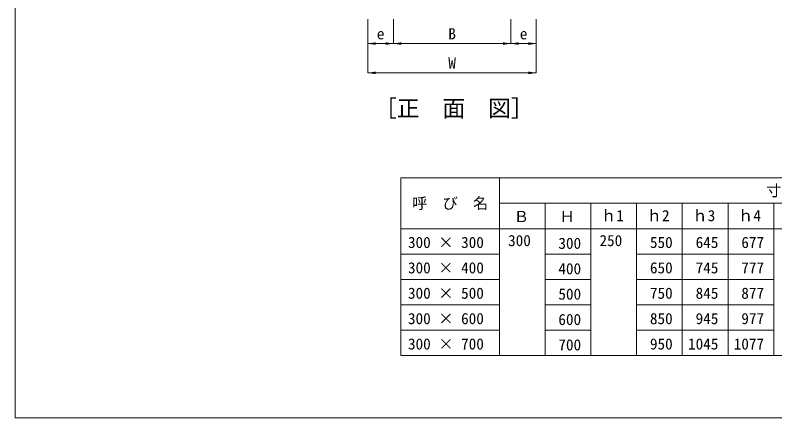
# Model space of a CAD drawing. Units: millimetres at full size; details may follow other scales. Extents: x 5964 to 125098, y -10801 to 28073.
# Drawn here: x 17762 to 19701, y 6990 to 8018 of the extents above; entities that cross this region are included whole.
import ezdxf
from ezdxf.enums import TextEntityAlignment as Align

# ---------------------------------------------------------------- set-up
doc = ezdxf.new("R2010")
doc.units = ezdxf.units.MM
doc.header["$LTSCALE"] = 19
for name, color, linetype, lineweight in [('0_2', 7, 'Continuous', 20), ('寸法線', 7, 'Continuous', 9), ('枠', 5, 'Continuous', 5)]:
    doc.layers.add(name, color=color, linetype=linetype, lineweight=lineweight)
doc.styles.add('ＭＳ ゴシック', font='')
doc.styles.get('ＭＳ ゴシック').set_extended_font_data('MS Gothic')

# ---------------------------------------------------------------- blocks, each defined once
blk = doc.blocks.new('filled_arrow')
at = {"color": 0, "linetype": 'Continuous', "lineweight": -2}
blk.add_solid([(7.5, 1.25), (0, 0), (7.5, -1.25)], dxfattribs=at)

msp = doc.modelspace()

# ---------------------------------------------------------------- linework, layer by layer
at = {"layer": '0_2'}
for p, q in [((21389.29, 7602.44), (18745.73, 7602.44)), ((18745.73, 7602.44), (18745.73, 7148.84)), ((18998.18, 7602.44), (18998.18, 7148.84)), ((18998.18, 7537.64), (21389.29, 7537.64)), ((19114.82, 7537.64), (19114.82, 7148.84)), ((19231.46, 7537.64), (19231.46, 7148.84)), ((19348.1, 7537.64), (19348.1, 7148.84)), ((19464.74, 7537.64), (19464.74, 7148.84)), ((19581.38, 7537.64), (19581.38, 7148.84)), ((19698.02, 7537.64), (19698.02, 7148.84)), ((21389.29, 7472.84), (18745.73, 7472.84)), ((18998.18, 7408.04), (18745.73, 7408.04)), ((19114.82, 7408.04), (19231.46, 7408.04)), ((19348.1, 7408.04), (19698.02, 7408.04)), ((18998.18, 7343.24), (18745.73, 7343.24)), ((19114.82, 7343.24), (19231.46, 7343.24)), ((19348.1, 7343.24), (19698.02, 7343.24)), ((18998.18, 7278.44), (18745.73, 7278.44)), ((19114.82, 7278.44), (19231.46, 7278.44)), ((19348.1, 7278.44), (19698.02, 7278.44)), ((18998.18, 7213.64), (18745.73, 7213.64)), ((19114.82, 7213.64), (19231.46, 7213.64)), ((19348.1, 7213.64), (19698.02, 7213.64)), ((21389.29, 7148.84), (18745.73, 7148.84))]:
    msp.add_line(p, q, dxfattribs=at)
at = {"layer": '寸法線'}
for p, q in [((18662.03, 8007.7), (18662.03, 7945.24)), ((18662.03, 8007.7), (18662.03, 7870.51)), ((18727.03, 8007.7), (18727.03, 7945.24)), ((18727.03, 8007.7), (18727.03, 7945.24)), ((19027.03, 8007.7), (19027.03, 7945.24)), ((19027.03, 8007.7), (19027.03, 7945.24)), ((19092.03, 8007.7), (19092.03, 7945.24)), ((19092.03, 8007.7), (19092.03, 7870.51)), ((18662.03, 7945.24), (18727.03, 7945.24)), ((18727.03, 7945.24), (19027.03, 7945.24)), ((19027.03, 7945.24), (19092.03, 7945.24)), ((18662.03, 7870.51), (19092.03, 7870.51))]:
    msp.add_line(p, q, dxfattribs=at)
at = {"layer": '枠', "lineweight": 20}
for q in [(17761.67, 10850.09), (23361.67, 6990.09)]:
    msp.add_line((17761.67, 6990.09), q, dxfattribs=at)

# ---------------------------------------------------------------- block references
at = {"layer": '寸法線', "xscale": 2.67, "yscale": 2.67}
for p in [(18662.03, 7945.24), (18727.03, 7945.24), (19027.03, 7945.24), (18662.03, 7870.51)]:
    msp.add_blockref('filled_arrow', p, dxfattribs=at)
at = {"layer": '寸法線', "xscale": 2.67, "yscale": 2.67, "rotation": 180}
for p in [(18727.03, 7945.24), (19027.03, 7945.24), (19092.03, 7945.24), (19092.03, 7870.51)]:
    msp.add_blockref('filled_arrow', p, dxfattribs=at)

# ---------------------------------------------------------------- texts
at = {"layer": '0_2', "style": 'ＭＳ ゴシック'}
for s, height, p in [('［正\u3000面\u3000図］', 42.72, (18677.58, 7745.83)), ('Ｂ', 28.48, (19034.47, 7481.12)), ('Ｈ', 28.48, (19151.11, 7481.12)), ('ｈ1', 28.48, (19257.28, 7483.36)), ('ｈ2', 28.48, (19373.92, 7483.36)), ('ｈ3', 28.48, (19490.56, 7483.36)), ('ｈ4', 28.48, (19607.2, 7483.36)), ('300 × 300', 28.48, (18764.34, 7414.98)), ('300', 28.48, (19019.94, 7419.72)), (' 300', 28.48, (19128.91, 7412.73)), ('250', 28.48, (19253.22, 7419.72)), (' 550', 28.48, (19362.67, 7414.98)), (' 645', 28.48, (19479.31, 7414.98)), (' 677', 28.48, (19595.95, 7414.98)), ('300 × 400', 28.48, (18764.34, 7350.18)), (' 400', 28.48, (19128.91, 7347.93)), (' 650', 28.48, (19362.67, 7350.18)), (' 745', 28.48, (19479.31, 7350.18)), (' 777', 28.48, (19595.95, 7350.18)), ('300 × 500', 28.48, (18764.34, 7285.37)), (' 500', 28.48, (19128.91, 7283.13)), (' 750', 28.48, (19362.67, 7285.37)), (' 845', 28.48, (19479.31, 7285.37)), (' 877', 28.48, (19595.95, 7285.37)), ('300 × 600', 28.48, (18764.34, 7220.57)), (' 600', 28.48, (19128.91, 7218.33)), (' 850', 28.48, (19362.67, 7220.57)), (' 945', 28.48, (19479.31, 7220.57)), (' 977', 28.48, (19595.95, 7220.57)), ('300 × 700', 28.48, (18764.34, 7155.78)), (' 700', 28.48, (19128.91, 7153.53)), (' 950', 28.48, (19362.67, 7155.78)), ('1045', 28.48, (19479.31, 7155.78)), ('1077', 28.48, (19595.95, 7155.78))]:
    msp.add_text(s, height=height, dxfattribs=at).set_placement(p, align=Align.BOTTOM_LEFT)
for s, p in [('寸\u3000\u3000\u3000\u3000\u3000法\u3000\u3000\u3000\u3000\u3000（ｍｍ）', (19989.62, 7570.04)), ('呼\u3000び\u3000名', (18871.95, 7537.64))]:
    msp.add_text(s, height=28.48, dxfattribs=at).set_placement(p, align=Align.MIDDLE_CENTER)
at = {"layer": '寸法線', "style": 'ＭＳ ゴシック'}
for s, p in [('e', (18694.53, 7970.24)), ('B', (18877.03, 7970.24)), ('e', (19059.53, 7970.24)), ('W', (18877.03, 7895.51))]:
    msp.add_text(s, height=28.48, dxfattribs=at).set_placement(p, align=Align.MIDDLE_CENTER)

doc.saveas('drawing.dxf')
